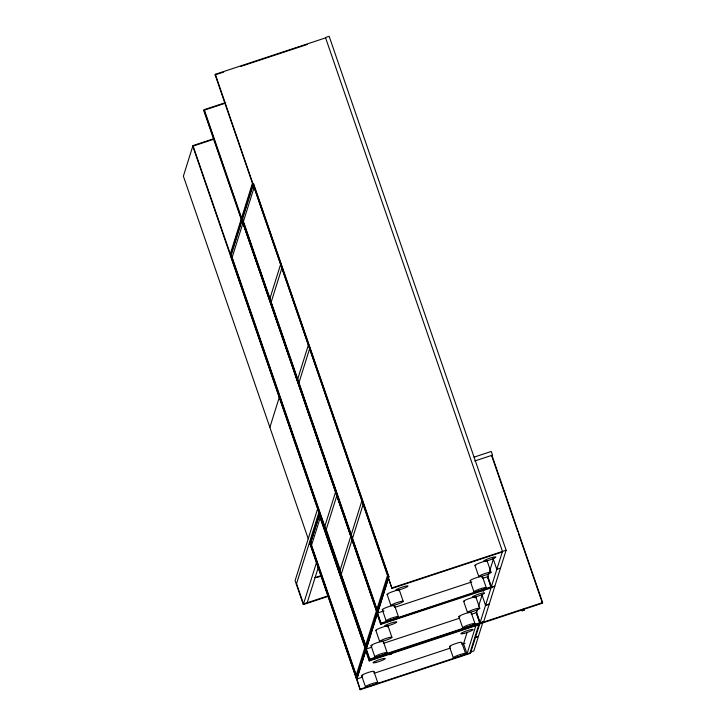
<?xml version="1.0" encoding="UTF-8"?>
<svg xmlns="http://www.w3.org/2000/svg" width="726" height="726" viewBox="0 0 726 726"><rect width="100%" height="100%" fill="white"/><g stroke="black" fill="none" stroke-linecap="round" stroke-linejoin="round"><path stroke-width="1.09" d="M213.308 138.875L192.962 145.599L183.379 176.164L308.232 538.774M225.659 102.566L204.242 109.644L203.861 110.842L241.531 220.232L242.148 220.032L377.466 613.043M502.274 551.996L391.967 588.432L388.129 577.288L388.746 577.088L253.419 184.077L252.811 184.286L215.141 74.887L215.332 74.288L325.638 37.852M230.278 253.982L241.186 219.225M241.558 218.027L252.457 183.27M309.938 543.375L318.995 514.244L319.612 514.035L310.501 543.066L357.029 678.193L366.085 649.062L230.496 255.425L241.667 219.806L242.284 219.597L377.602 612.608L376.939 612.708L365.777 648.291L366.394 648.082M241.776 219.47L252.947 183.85L253.555 183.651L388.882 576.653L377.711 612.272L377.093 612.472L241.776 219.47L242.43 219.37L253.592 183.787L252.984 183.996L241.822 219.57M242.284 219.597L231.158 255.325L230.541 255.525L241.704 219.942L242.321 219.742M232.148 257.421L243.056 222.664M243.428 221.466L254.327 186.718M269.936 298.45L280.835 263.692M271.188 302.098L282.096 267.34M269.872 427.36L279.265 397.394M297.696 379.081L308.595 344.324M298.949 382.72L309.857 347.972M317.634 508.817L295.101 580.655L303.332 604.558L328.052 596.391M296.353 584.303L318.886 512.465M311.545 545.271L320.384 517.103M324.785 526.45L335.684 491.693M326.038 530.098L336.937 495.341M303.332 604.558L316.463 562.686M307.198 602.752L318.487 566.761M339.986 570.609L350.894 535.861M351.266 534.654L362.174 499.905M341.247 574.257L352.146 539.5M352.518 538.302L363.427 503.545M356.257 675.126L365.096 646.957M365.659 645.16L376.558 610.403M376.939 609.205L387.838 574.447M356.384 678.247L365.477 649.262L318.995 514.244M252.984 183.996L388.219 576.753L377.057 612.336L377.674 612.136M356.992 678.048L356.421 678.393L366.085 649.062M376.994 612.808L365.813 648.427L366.43 648.227L377.556 612.508M377.093 612.472L388.265 576.852L388.882 576.653L388.219 576.753M365.741 650.805L356.902 678.973L362.256 677.204M377.202 614.25L366.303 649.008L371.658 647.238M377.584 613.053L388.483 578.304M479.714 623.897L470.502 653.264L360.205 689.7L356.557 677.957L357.165 677.757L310.637 542.64L310.029 542.839L309.675 541.823M479.532 624.496L369.225 660.941L369.788 659.135L365.949 648L366.566 647.792L231.24 254.79L230.632 254.989L192.962 145.599M490.994 587.951L380.687 624.387L381.068 623.189L377.23 612.045L377.847 611.837L242.52 218.835L241.912 219.034L204.242 109.644M391.967 588.432L215.332 74.288M467.127 632.273L463.533 643.753L467.018 653.881L475.857 625.712M477.599 609.413L476.61 612.572L471.247 614.341M478.588 606.255L482.218 594.667M483.217 591.508L483.87 589.403M488.879 573.458L487.881 576.616L482.527 578.386M489.533 571.353L493.834 557.659M479.351 622.953L474.786 637.501L478.461 636.285L483.026 621.737L369.788 659.135M476.583 613.652L479.904 623.298L502.465 551.397L325.475 37.516L329.15 36.3L506.122 550.244L494.878 586.063L380.878 623.788L204.051 110.243L225.468 103.165M524.163 609.214L542.44 603.179L542.621 602.58L491.91 455.311M524.272 610.058L521.84 610.829L524.272 610.012M390.842 653.101L388.709 653.699L390.207 653.373M523.618 609.241L521.495 609.813L522.312 609.731M215.141 74.887L223.708 72.056M240.841 66.402L307.243 44.468M213.126 139.474L192.771 146.198L369.598 659.734L542.621 602.58M230.496 255.425L231.104 255.225L366.43 648.227M474.114 457.126L491.266 451.463L492.518 455.111L474.722 460.992M319.032 514.38L319.649 514.18L310.556 543.166L309.893 543.275L356.421 678.393M319.476 514.471L318.859 514.67L318.514 513.663M311.327 541.814L309.494 542.422L360.205 689.7M314.821 577.669L321.273 575.537M316.781 577.56L320.003 576.489M328.243 595.792L303.513 603.959L296.544 583.704M392.158 587.833L506.122 550.244M500.513 568.122L496.811 569.402L493.145 558.621M384.009 610.938L376.858 613.243L380.687 624.387M394.717 607.399L471.818 581.925M381.068 623.189L491.375 586.744L487.681 576.027M481.864 594.576L485.531 605.357L489.233 604.077M485.531 605.357L489.215 604.141M365.523 649.362L366.14 649.162L319.612 514.035M383.437 643.354L459.467 618.234M366.004 649.588L365.387 649.797L369.225 660.941M522.021 609.931L369.416 660.333L318.705 513.064M374.035 673.311L450.075 648.191M461.854 644.307L465.067 643.245M360.386 689.101L470.693 652.665M491.729 455.91L517.82 531.677M518.555 533.81L542.44 603.179M487.21 561.18L491.048 572.324A6.48 0.844 -19 0 1 482.055 576.19A6.48 0.844 -19 0 1 481.647 574.783A6.48 0.844 -19 0 1 491.048 572.324M487.518 576.571L491.203 587.28M487.491 576.625L491.166 587.416L494.842 586.2L483.607 622.019L479.922 623.235L476.238 612.526M482.409 576.498L486.248 587.643A6.48 0.844 -19 0 1 477.254 591.499A6.48 0.844 -19 0 1 476.837 590.093A6.48 0.844 -19 0 1 486.248 587.643M474.949 565.4L478.788 576.535M475.929 597.135L479.768 608.279A6.48 0.844 -19 0 1 470.775 612.145A6.48 0.844 -19 0 1 470.366 610.738A6.48 0.844 -19 0 1 479.768 608.279M470.149 580.709L473.978 591.853M476.401 611.982L480.095 622.699M471.129 612.454L474.967 623.598A6.48 0.844 -19 0 1 465.974 627.455A6.48 0.844 -19 0 1 465.557 626.048A6.48 0.844 -19 0 1 474.967 623.598M463.669 601.346L467.508 612.49M458.868 616.664L462.698 627.808M461.727 642.41L465.566 653.554A6.48 0.844 -19 0 1 456.572 657.42A6.48 0.844 -19 0 1 456.164 656.014A6.48 0.844 -19 0 1 465.566 653.554M449.467 646.621L453.305 657.765M399.373 590.202L403.211 601.337A6.48 0.844 -19 0 1 394.218 605.203A6.48 0.844 -19 0 1 393.81 603.796A6.48 0.844 -19 0 1 403.211 601.337M394.572 605.511L398.411 616.655A6.48 0.844 -19 0 1 389.417 620.521A6.48 0.844 -19 0 1 389.009 619.106A6.48 0.844 -19 0 1 398.411 616.655M387.112 594.413L390.951 605.557M388.101 626.157L391.931 637.292A6.48 0.844 -19 0 1 382.947 641.158A6.48 0.844 -19 0 1 382.529 639.751A6.48 0.844 -19 0 1 391.931 637.292M382.312 609.722L386.141 620.866M242.384 219.27L377.711 612.272M383.292 641.466L387.13 652.61A6.48 0.844 -19 0 1 378.137 656.467A6.48 0.844 -19 0 1 377.729 655.061A6.48 0.844 -19 0 1 387.13 652.61M375.832 630.368L379.671 641.503M371.031 645.677L374.87 656.821M326.228 529.499L340.176 570.01M373.899 671.432L377.729 682.567A6.48 0.844 -19 0 1 368.744 686.433A6.48 0.844 -19 0 1 368.327 685.026A6.48 0.844 -19 0 1 377.729 682.567M361.63 675.643L365.468 686.778M450.646 646.721A6.48 0.844 -19 0 1 454.676 643.944A6.48 0.844 -19 0 1 461.4 642.846M362.809 675.734A6.48 0.844 -19 0 1 366.839 672.957A6.48 0.844 -19 0 1 373.572 671.859M382.856 609.876A6.48 0.844 -19 0 1 388.755 606.618A6.48 0.844 -19 0 1 393.737 606.283M387.947 594.549A6.48 0.844 -19 0 1 392.938 591.518A6.48 0.844 -19 0 1 398.828 590.792M470.684 580.864A6.48 0.844 -19 0 1 476.592 577.606A6.48 0.844 -19 0 1 481.574 577.261M475.775 565.527A6.48 0.844 -19 0 1 480.476 562.605A6.48 0.844 -19 0 1 486.883 561.615M372.211 645.777A6.48 0.844 -19 0 1 376.24 643A6.48 0.844 -19 0 1 382.965 641.902M376.377 630.513A6.48 0.844 -19 0 1 382.275 627.264A6.48 0.844 -19 0 1 387.267 626.919M460.039 616.755A6.48 0.844 -19 0 1 464.077 613.987A6.48 0.844 -19 0 1 470.802 612.889M464.213 601.5A6.48 0.844 -19 0 1 470.112 598.242A6.48 0.844 -19 0 1 475.103 597.906M474.74 637.637L470.176 652.184L473.851 650.968L478.416 636.421L474.74 637.637M389.063 654.689L391.495 653.872L389.118 654.634M464.114 633.381A6.48 0.844 -19 0 0 473.107 629.524A6.48 0.844 -19 0 0 463.705 631.974A6.48 0.844 -19 0 0 464.114 633.381M376.277 662.393A6.48 0.844 -19 0 0 385.27 658.536A6.48 0.844 -19 0 0 375.868 660.987A6.48 0.844 -19 0 0 376.277 662.393M399.028 589.893A6.48 0.844 -19 0 0 408.012 586.027A6.48 0.844 -19 0 0 398.61 588.477A6.48 0.844 -19 0 0 399.028 589.893M486.865 560.871A6.48 0.844 -19 0 0 495.849 557.014A6.48 0.844 -19 0 0 486.447 559.465A6.48 0.844 -19 0 0 486.865 560.871M387.748 625.839A6.48 0.844 -19 0 0 396.741 621.982A6.48 0.844 -19 0 0 387.33 624.433A6.48 0.844 -19 0 0 387.748 625.839M475.584 596.826A6.48 0.844 -19 0 0 484.569 592.97A6.48 0.844 -19 0 0 475.167 595.42A6.48 0.844 -19 0 0 475.584 596.826"/></g></svg>
